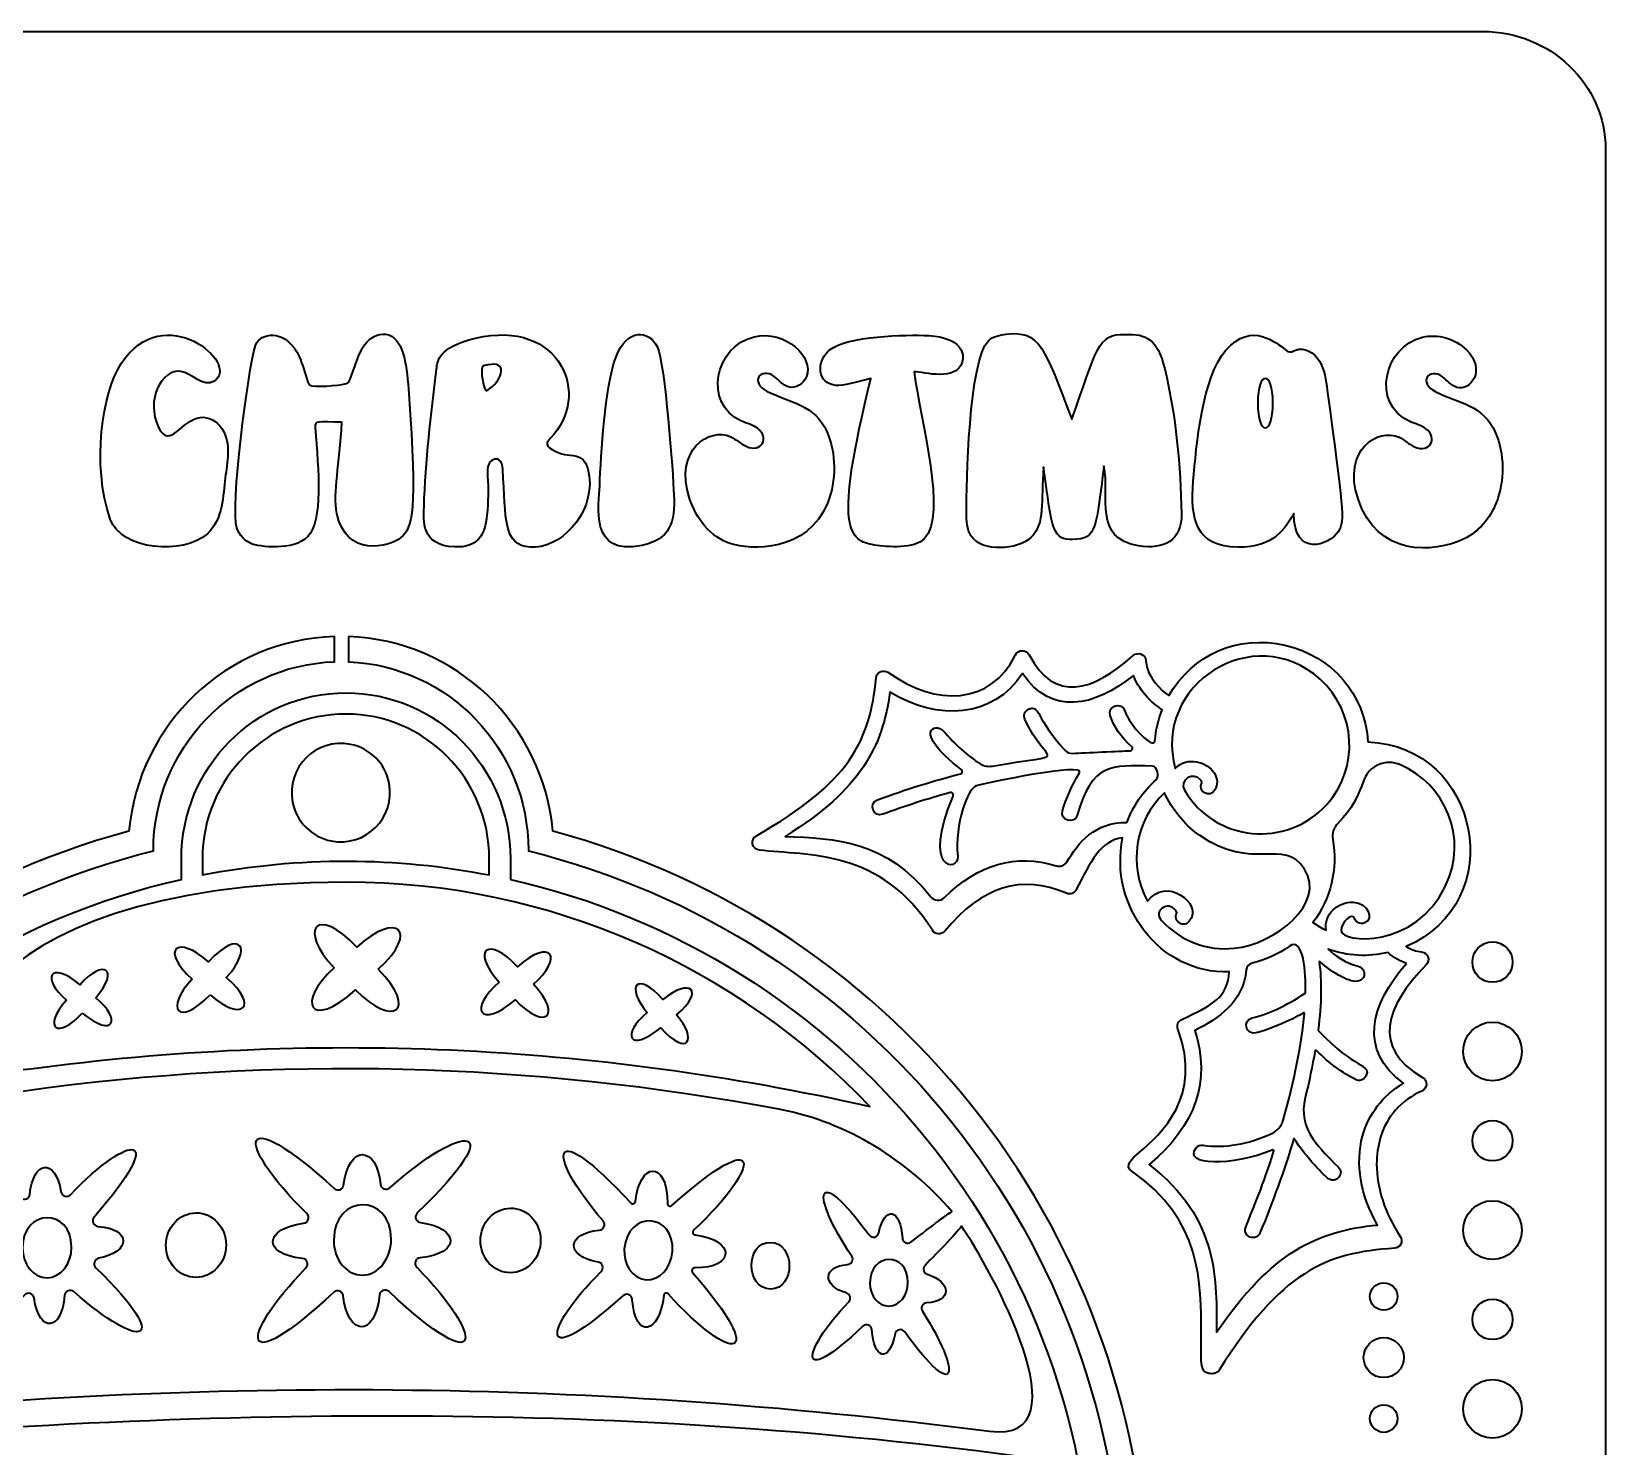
# Model space of a CAD drawing. Header units: inches. Extents: x 15.56 to 20.56, y -6.25 to -0.75.
# Drawn here: x 17.444 to 20.556, y -3.547 to -0.75 of the extents above; entities that cross this region are included whole.
import ezdxf

# ---------------------------------------------------------------- set-up
doc = ezdxf.new("R2010")
doc.units = ezdxf.units.IN
doc.header["$MEASUREMENT"] = 0
doc.layers.add('_U+0421_U+043B_U+043E_U+0439 1', color=7, linetype='Continuous')

# ---------------------------------------------------------------- blocks, each defined once
blk = doc.blocks.new('block 3')
at = {"layer": '_U+0421_U+043B_U+043E_U+0439 1', "color": 7, "lineweight": 35, "true_color": 0xffffff}
for points, knots in [([(18.3906, -2.4262), (18.3906, -2.4262), (18.3906, -2.385), (18.3906, -2.385), (18.3906, -2.2044), (18.2448, -2.0576), (18.0655, -2.0576), (17.886, -2.0576), (17.7402, -2.2044), (17.7402, -2.3857), (17.7402, -2.3857), (17.7402, -2.4262), (17.7402, -2.4262), (17.0656, -2.5786), (16.5645, -3.1943), (16.5907, -3.92), (16.6194, -4.7144), (17.2817, -5.3473), (18.0766, -5.3414), (18.8852, -5.3353), (19.541, -4.6757), (19.541, -3.8657), (19.541, -3.1637), (19.0484, -2.5747), (18.3906, -2.4262)], [0, 0, 0, 0, 1, 1, 1, 2, 2, 2, 3, 3, 3, 4, 4, 4, 5, 5, 5, 6, 6, 6, 7, 7, 7, 8, 8, 8, 8]), ([(17.7819, -2.385), (17.7819, -2.2275), (17.9091, -2.0993), (18.0655, -2.0993), (18.2217, -2.0993), (18.3489, -2.2275), (18.3489, -2.3857), (18.3489, -2.3857), (18.3489, -2.4175), (18.3489, -2.4175), (18.1664, -2.3818), (17.9738, -2.38), (17.7819, -2.4175), (17.7819, -2.4175), (17.7819, -2.385), (17.7819, -2.385)], [0, 0, 0, 0, 1, 1, 1, 2, 2, 2, 3, 3, 3, 4, 4, 4, 5, 5, 5, 5]), ([(18.0655, -2.4316), (18.4723, -2.4316), (18.8402, -2.6021), (19.1014, -2.8751), (18.5509, -2.751), (17.9949, -2.7262), (17.4423, -2.8008), (17.1998, -2.8336), (17.2959, -2.4316), (18.0655, -2.4316)], [0, 0, 0, 0, 1, 1, 1, 2, 2, 2, 3, 3, 3, 3]), ([(16.8834, -3.1301), (16.8834, -3.1301), (16.9276, -3.1718), (16.9276, -3.1718), (16.9312, -3.1753), (16.9328, -3.1803), (16.9319, -3.1851), (16.9309, -3.1901), (16.9274, -3.1941), (16.9228, -3.196), (16.8866, -3.21), (16.8882, -3.2405), (16.9257, -3.2448), (16.9303, -3.2454), (16.9345, -3.2483), (16.9364, -3.2525), (16.9385, -3.2568), (16.9381, -3.2618), (16.9356, -3.2657), (16.8687, -3.3714), (16.8721, -3.4361), (16.9744, -3.2936), (16.976, -3.2911), (16.9792, -3.29), (16.9821, -3.2907), (16.9852, -3.2912), (16.9876, -3.2937), (16.9881, -3.2966), (16.998, -3.3501), (17.0285, -3.3541), (17.031, -3.296), (17.0313, -3.2919), (17.0338, -3.2883), (17.0376, -3.2868), (17.0413, -3.2853), (17.0456, -3.2861), (17.0485, -3.2889), (17.1696, -3.4029), (17.1601, -3.3353), (17.0748, -3.2451), (17.0721, -3.2423), (17.0712, -3.2383), (17.0721, -3.2347), (17.0731, -3.231), (17.076, -3.228), (17.0796, -3.2269), (17.1235, -3.2141), (17.1181, -3.1801), (17.077, -3.1762), (17.0731, -3.1758), (17.0698, -3.1735), (17.0681, -3.1698), (17.0664, -3.1662), (17.0667, -3.1622), (17.0689, -3.1589), (17.1677, -3.0153), (17.1144, -3.0207), (17.0371, -3.1208), (17.0345, -3.1241), (17.0303, -3.1257), (17.0262, -3.1248), (17.022, -3.124), (17.0187, -3.1208), (17.0177, -3.1166), (17.0067, -3.0725), (16.9787, -3.0714), (16.9756, -3.1226), (16.9753, -3.1269), (16.9726, -3.1307), (16.9687, -3.1322), (16.9646, -3.1337), (16.96, -3.1329), (16.957, -3.13), (16.9442, -3.1179), (16.9316, -3.1058), (16.9188, -3.0939), (17.0389, -2.9775), (17.2159, -2.8743), (17.4306, -2.8446), (17.928, -2.7754), (18.4281, -2.7878), (18.9246, -2.8812), (19.0544, -2.9057), (19.1796, -2.9832), (19.2632, -3.0829), (19.2581, -3.0854), (19.2095, -3.1222), (19.1825, -3.1433), (19.1794, -3.1457), (19.1752, -3.1462), (19.1716, -3.1446), (19.168, -3.1429), (19.1656, -3.1393), (19.1655, -3.1354), (19.1628, -3.0783), (19.1305, -3.0685), (19.1189, -3.125), (19.1181, -3.129), (19.1149, -3.1322), (19.1109, -3.1332), (19.1067, -3.134), (19.1026, -3.1325), (19.1001, -3.1291), (18.9921, -2.9832), (18.9817, -3.0462), (19.0656, -3.1711), (19.0677, -3.1743), (19.068, -3.1783), (19.0663, -3.1816), (19.0645, -3.1851), (19.0612, -3.1873), (19.0574, -3.1876), (19.008, -3.1904), (19.0062, -3.2301), (19.0548, -3.2437), (19.0582, -3.2447), (19.061, -3.2476), (19.0621, -3.2512), (19.0631, -3.2547), (19.0621, -3.2586), (19.0595, -3.2612), (18.9645, -3.3614), (18.9544, -3.4358), (19.0874, -3.3096), (19.0905, -3.3066), (19.0949, -3.3058), (19.0987, -3.3073), (19.1026, -3.3089), (19.1052, -3.3125), (19.1053, -3.3166), (19.1084, -3.3747), (19.1395, -3.3835), (19.151, -3.3247), (19.1519, -3.3205), (19.155, -3.3173), (19.1592, -3.3164), (19.1634, -3.3155), (19.1677, -3.3172), (19.1701, -3.3205), (19.2774, -3.4691), (19.2826, -3.3997), (19.2051, -3.2797), (19.203, -3.2765), (19.2028, -3.2725), (19.2045, -3.269), (19.2063, -3.2657), (19.2098, -3.2635), (19.2135, -3.2633), (19.2642, -3.2616), (19.2628, -3.2214), (19.2149, -3.2069), (19.2113, -3.2058), (19.2085, -3.203), (19.2077, -3.1994), (19.2067, -3.1958), (19.2077, -3.1919), (19.2103, -3.1893), (19.2341, -3.1651), (19.2798, -3.1179), (19.2824, -3.1119), (19.3381, -3.1919), (19.533, -3.5425), (19.338, -3.5172), (18.5285, -3.4119), (17.7102, -3.4075), (16.8999, -3.5039), (16.6878, -3.529), (16.7094, -3.3207), (16.8834, -3.1301)], [0, 0, 0, 0, 1, 1, 1, 2, 2, 2, 3, 3, 3, 4, 4, 4, 5, 5, 5, 6, 6, 6, 7, 7, 7, 8, 8, 8, 9, 9, 9, 10, 10, 10, 11, 11, 11, 12, 12, 12, 13, 13, 13, 14, 14, 14, 15, 15, 15, 16, 16, 16, 17, 17, 17, 18, 18, 18, 19, 19, 19, 20, 20, 20, 21, 21, 21, 22, 22, 22, 23, 23, 23, 24, 24, 24, 25, 25, 25, 26, 26, 26, 27, 27, 27, 28, 28, 28, 29, 29, 29, 30, 30, 30, 31, 31, 31, 32, 32, 32, 33, 33, 33, 34, 34, 34, 35, 35, 35, 36, 36, 36, 37, 37, 37, 38, 38, 38, 39, 39, 39, 40, 40, 40, 41, 41, 41, 42, 42, 42, 43, 43, 43, 44, 44, 44, 45, 45, 45, 46, 46, 46, 47, 47, 47, 48, 48, 48, 49, 49, 49, 50, 50, 50, 51, 51, 51, 52, 52, 52, 53, 53, 53, 54, 54, 54, 55, 55, 55, 56, 56, 56, 56]), ([(19.1766, -3.223), (19.1766, -3.2486), (19.1598, -3.2696), (19.1391, -3.2697), (19.1182, -3.27), (19.1014, -3.2496), (19.1014, -3.2241), (19.1014, -3.1632), (19.1766, -3.1616), (19.1766, -3.223)], [0, 0, 0, 0, 1, 1, 1, 2, 2, 2, 3, 3, 3, 3]), ([(16.8394, -3.5532), (17.6902, -3.4732), (18.5448, -3.4525), (19.3916, -3.5664), (19.5444, -3.5869), (19.5509, -4.1508), (19.3842, -4.1698), (18.5414, -4.2662), (17.6898, -4.2578), (16.8449, -4.1808), (16.5637, -4.1553), (16.5896, -3.5765), (16.8394, -3.5532)], [0, 0, 0, 0, 1, 1, 1, 2, 2, 2, 3, 3, 3, 4, 4, 4, 4])]:
    blk.add_open_spline(points, degree=3, knots=knots, dxfattribs=at)
blk = doc.blocks.new('block 4')
at = {"layer": '_U+0421_U+043B_U+043E_U+0439 1', "color": 7, "lineweight": 35, "true_color": 0xffffff}
for points in [[(18.1296, -2.6039), (18.2095, -2.6854), (18.1594, -2.7211), (18.0846, -2.6448), (17.9939, -2.726), (17.9659, -2.6693), (18.0423, -2.601), (17.9702, -2.5253), (18.0064, -2.4751), (18.0874, -2.5601), (18.1657, -2.488), (18.2128, -2.5272), (18.1296, -2.6039)], [(17.7969, -2.6544), (17.7339, -2.7205), (17.7066, -2.681), (17.7616, -2.6233), (17.6959, -2.5646), (17.733, -2.5346), (17.7938, -2.589), (17.8559, -2.5218), (17.8837, -2.5611), (17.8291, -2.6201), (17.8962, -2.6783), (17.8602, -2.7096), (17.7969, -2.6544)], [(18.4362, -2.6336), (18.4963, -2.6985), (18.4566, -2.725), (18.4005, -2.6643), (18.3298, -2.724), (18.3067, -2.6818), (18.3687, -2.6294), (18.3092, -2.5633), (18.3495, -2.5378), (18.4044, -2.5989), (18.4728, -2.5393), (18.4963, -2.5812), (18.4362, -2.6336)], [(17.5444, -2.6905), (17.498, -2.7426), (17.4624, -2.7219), (17.5132, -2.6648), (17.4623, -2.6221), (17.4799, -2.5844), (17.5399, -2.6347), (17.5852, -2.5823), (17.6209, -2.6025), (17.5709, -2.6603), (17.6231, -2.7028), (17.6077, -2.7421), (17.5444, -2.6905)], [(18.7189, -2.694), (18.7625, -2.7429), (18.7409, -2.7791), (18.6878, -2.7197), (18.6245, -2.7712), (18.6091, -2.7319), (18.6613, -2.6894), (18.6167, -2.638), (18.641, -2.6046), (18.6923, -2.6639), (18.745, -2.6197), (18.777, -2.6454), (18.7189, -2.694)]]:
    blk.add_open_spline(points, degree=3, knots=[0, 0, 0, 0, 1, 1, 1, 2, 2, 2, 3, 3, 3, 4, 4, 4, 4], dxfattribs=at)
blk = doc.blocks.new('block 5')
at = {"layer": '_U+0421_U+043B_U+043E_U+0439 1', "color": 7, "lineweight": 35, "true_color": 0xffffff}
for points, knots in [([(20.0056, -1.4589), (20.003, -1.439), (20.0002, -1.4183), (19.9899, -1.4015), (19.9798, -1.3847), (19.9601, -1.3732), (19.9427, -1.3801), (19.9335, -1.3839), (19.932, -1.3858), (19.9226, -1.379), (19.9055, -1.3666), (19.8564, -1.3212), (19.8051, -1.3803), (19.758, -1.4343), (19.7467, -1.5673), (19.7405, -1.6391), (19.7341, -1.7135), (19.7457, -1.7689), (19.8291, -1.7697), (19.9009, -1.7704), (19.9221, -1.7318), (19.9396, -1.703), (19.9394, -1.7915), (20.0096, -1.766), (20.027, -1.7389), (20.0416, -1.7161), (20.0362, -1.6929), (20.0056, -1.4589)], [0, 0, 0, 0, 1, 1, 1, 2, 2, 2, 3, 3, 3, 4, 4, 4, 5, 5, 5, 6, 6, 6, 7, 7, 7, 8, 8, 8, 9, 9, 9, 9]), ([(19.8682, -1.4847), (19.8682, -1.4194), (19.8981, -1.4194), (19.8981, -1.4847), (19.8981, -1.55), (19.8682, -1.5498), (19.8682, -1.4847)], [0, 0, 0, 0, 1, 1, 1, 2, 2, 2, 2])]:
    blk.add_open_spline(points, degree=3, knots=knots, dxfattribs=at)
blk = doc.blocks.new('block 6')
at = {"layer": '_U+0421_U+043B_U+043E_U+0439 1', "color": 7, "lineweight": 35, "true_color": 0xffffff}
for points, knots in [([(18.5467, -1.6289), (18.5417, -1.5851), (18.5169, -1.5882), (18.503, -1.5872), (18.4905, -1.5862), (18.4645, -1.5758), (18.4632, -1.5657), (18.4627, -1.5614), (18.4662, -1.5576), (18.4694, -1.5546), (18.5528, -1.47), (18.4898, -1.3164), (18.3217, -1.3564), (18.2464, -1.3743), (18.2466, -1.4021), (18.2448, -1.4173), (18.2338, -1.5076), (18.2228, -1.5993), (18.2199, -1.6905), (18.2191, -1.715), (18.2131, -1.7666), (18.2802, -1.769), (18.3244, -1.7707), (18.3402, -1.7475), (18.3444, -1.7062), (18.347, -1.6805), (18.3474, -1.6547), (18.3456, -1.6289), (18.3452, -1.6208), (18.3445, -1.6123), (18.348, -1.6051), (18.3514, -1.5979), (18.3607, -1.5928), (18.3678, -1.5968), (18.3738, -1.6004), (18.3751, -1.6086), (18.3755, -1.6157), (18.3821, -1.7148), (18.3753, -1.7654), (18.4302, -1.7696), (18.4866, -1.7739), (18.5555, -1.7071), (18.5467, -1.6289)], [0, 0, 0, 0, 1, 1, 1, 2, 2, 2, 3, 3, 3, 4, 4, 4, 5, 5, 5, 6, 6, 6, 7, 7, 7, 8, 8, 8, 9, 9, 9, 10, 10, 10, 11, 11, 11, 12, 12, 12, 13, 13, 13, 14, 14, 14, 14]), ([(18.3419, -1.4605), (18.3328, -1.4404), (18.3331, -1.4155), (18.3353, -1.4125), (18.3375, -1.4093), (18.3542, -1.4079), (18.3582, -1.408), (18.3875, -1.4086), (18.3666, -1.4498), (18.3419, -1.4605)], [0, 0, 0, 0, 1, 1, 1, 2, 2, 2, 3, 3, 3, 3])]:
    blk.add_open_spline(points, degree=3, knots=knots, dxfattribs=at)
blk = doc.blocks.new('block 12')
at = {"layer": '_U+0421_U+043B_U+043E_U+0439 1', "color": 7, "lineweight": 35, "true_color": 0xffffff}
for points, knots in [([(19.9912, -2.0304), (20.0631, -2.095), (20.0691, -2.2061), (20.0045, -2.2779), (19.9256, -2.3658), (19.7831, -2.3521), (19.7232, -2.2497), (19.7125, -2.2314), (19.7395, -2.2104), (19.7559, -2.2308), (19.7567, -2.2318), (19.758, -2.2337), (19.7573, -2.235), (19.7477, -2.2525), (19.7739, -2.2668), (19.7835, -2.2494), (19.7894, -2.2389), (19.7889, -2.2271), (19.7824, -2.2165), (19.7682, -2.1935), (19.7282, -2.1818), (19.7051, -2.2069), (19.6587, -2.0425), (19.8598, -1.9123), (19.9912, -2.0304)], [0, 0, 0, 0, 1, 1, 1, 2, 2, 2, 3, 3, 3, 4, 4, 4, 5, 5, 5, 6, 6, 6, 7, 7, 7, 8, 8, 8, 8]), ([(20.086, -2.1544), (20.0799, -2.0596), (20.0159, -1.985), (19.9217, -1.9633), (19.8287, -1.9421), (19.7394, -1.9811), (19.6924, -2.063), (19.6777, -2.0526), (19.6494, -2.028), (19.647, -1.994), (19.6462, -1.9812), (19.631, -1.9754), (19.6217, -1.9837), (19.5416, -2.0557), (19.4656, -2.0773), (19.4162, -1.9823), (19.4105, -1.9712), (19.3944, -1.9714), (19.3889, -1.9826), (19.341, -2.081), (19.2316, -2.0857), (19.1371, -2.0165), (19.1321, -2.0139), (19.127, -2.0135), (19.1227, -2.0154), (19.1177, -2.0176), (19.1142, -2.0223), (19.1137, -2.0278), (19.1012, -2.1529), (19.061, -2.2355), (18.8769, -2.3398), (18.8641, -2.3471), (18.8678, -2.3664), (18.8824, -2.3682), (18.9798, -2.3803), (19.1224, -2.3648), (19.2248, -2.5268), (19.2303, -2.5354), (19.2427, -2.5364), (19.2495, -2.5283), (19.3224, -2.44), (19.4012, -2.4155), (19.4899, -2.4536), (19.4973, -2.4566), (19.5057, -2.4536), (19.5094, -2.4465), (19.5371, -2.3923), (19.5578, -2.3483), (19.6009, -2.3443), (19.5734, -2.4786), (19.6744, -2.6137), (19.8116, -2.6089), (19.8092, -2.6587), (19.7787, -2.675), (19.718, -2.703), (19.7107, -2.7065), (19.7073, -2.7148), (19.7102, -2.7223), (19.761, -2.8562), (19.6752, -2.9303), (19.6338, -2.9658), (19.6192, -2.9785), (19.6031, -2.9925), (19.6194, -3.003), (19.7571, -3.098), (19.7566, -3.2244), (19.756, -3.3257), (19.7559, -3.3914), (19.7548, -3.3987), (19.7714, -3.4028), (19.7785, -3.4044), (19.7877, -3.4032), (19.792, -3.3965), (19.9123, -3.2029), (20.003, -3.1635), (20.1382, -3.1555), (20.15, -3.1548), (20.1566, -3.1416), (20.1499, -3.1319), (20.1194, -3.0866), (20.1031, -3.0361), (20.1031, -2.9891), (20.1031, -2.9715), (20.1055, -2.9543), (20.1102, -2.938), (20.1227, -2.8951), (20.151, -2.8629), (20.1923, -2.8448), (20.2028, -2.8403), (20.2056, -2.8248), (20.1938, -2.8176), (20.0927, -2.7596), (20.1205, -2.678), (20.201, -2.5953), (20.2099, -2.5862), (20.2045, -2.5708), (20.1919, -2.5696), (20.1814, -2.5683), (20.1713, -2.5648), (20.1613, -2.5591), (20.3671, -2.4704), (20.3082, -2.1632), (20.086, -2.1544)], [0, 0, 0, 0, 1, 1, 1, 2, 2, 2, 3, 3, 3, 4, 4, 4, 5, 5, 5, 6, 6, 6, 7, 7, 7, 8, 8, 8, 9, 9, 9, 10, 10, 10, 11, 11, 11, 12, 12, 12, 13, 13, 13, 14, 14, 14, 15, 15, 15, 16, 16, 16, 17, 17, 17, 18, 18, 18, 19, 19, 19, 20, 20, 20, 21, 21, 21, 22, 22, 22, 23, 23, 23, 24, 24, 24, 25, 25, 25, 26, 26, 26, 27, 27, 27, 28, 28, 28, 29, 29, 29, 30, 30, 30, 31, 31, 31, 32, 32, 32, 33, 33, 33, 34, 34, 34, 34]), ([(19.4909, -2.3914), (19.4867, -2.3986), (19.478, -2.4018), (19.4696, -2.3993), (19.3901, -2.375), (19.3157, -2.3962), (19.2487, -2.4623), (19.2409, -2.47), (19.2282, -2.4686), (19.2217, -2.4604), (19.1348, -2.3497), (19.0324, -2.3448), (18.9341, -2.3412), (19.0848, -2.2468), (19.126, -2.1636), (19.141, -2.056), (19.2353, -2.1143), (19.3444, -2.1073), (19.403, -2.0194), (19.4602, -2.103), (19.5437, -2.086), (19.6224, -2.023), (19.6352, -2.058), (19.6649, -2.0812), (19.6791, -2.0908), (19.6713, -2.1104), (19.6666, -2.131), (19.6649, -2.1522), (19.6635, -2.1716), (19.6149, -2.1225), (19.6052, -2.0929), (19.5988, -2.0737), (19.5699, -2.0835), (19.5763, -2.1025), (19.5834, -2.124), (19.598, -2.1453), (19.6187, -2.1637), (19.622, -2.1665), (19.6202, -2.1718), (19.6159, -2.1719), (19.5956, -2.1723), (19.5266, -2.176), (19.5021, -2.1772), (19.4966, -2.1775), (19.491, -2.1753), (19.4873, -2.1712), (19.4284, -2.1079), (19.4381, -2.0796), (19.4152, -2.0898), (19.4076, -2.0933), (19.4042, -2.1023), (19.4077, -2.11), (19.451, -2.2057), (19.5055, -2.1732), (19.3437, -2.2022), (19.3352, -2.2037), (19.3264, -2.2023), (19.3192, -2.1978), (19.2944, -2.1818), (19.2701, -2.16), (19.2464, -2.1323), (19.2323, -2.116), (19.1814, -2.1319), (19.2821, -2.2089), (19.2855, -2.2114), (19.2845, -2.2166), (19.2805, -2.2176), (19.2253, -2.2316), (19.1717, -2.2485), (19.1164, -2.2689), (19.0971, -2.2761), (19.1085, -2.3044), (19.127, -2.2975), (19.1709, -2.2812), (19.2157, -2.2668), (19.2601, -2.2546), (19.2627, -2.2539), (19.2642, -2.2554), (19.2648, -2.256), (19.2653, -2.2565), (19.2669, -2.2586), (19.2657, -2.2614), (19.2028, -2.4119), (19.2773, -2.4125), (19.2749, -2.3807), (19.2687, -2.3172), (19.2945, -2.2466), (19.3113, -2.2414), (19.3276, -2.2364), (19.5299, -2.1933), (19.5157, -2.2158), (19.5002, -2.2414), (19.4891, -2.2658), (19.482, -2.2905), (19.4764, -2.3103), (19.5059, -2.3179), (19.5113, -2.299), (19.5407, -2.1962), (19.5778, -2.2007), (19.6595, -2.2021), (19.6701, -2.2023), (19.6732, -2.2237), (19.6678, -2.2286), (19.6412, -2.2522), (19.6216, -2.2807), (19.6095, -2.3137), (19.5457, -2.3126), (19.5127, -2.3544), (19.4909, -2.3914)], [0, 0, 0, 0, 1, 1, 1, 2, 2, 2, 3, 3, 3, 4, 4, 4, 5, 5, 5, 6, 6, 6, 7, 7, 7, 8, 8, 8, 9, 9, 9, 10, 10, 10, 11, 11, 11, 12, 12, 12, 13, 13, 13, 14, 14, 14, 15, 15, 15, 16, 16, 16, 17, 17, 17, 18, 18, 18, 19, 19, 19, 20, 20, 20, 21, 21, 21, 22, 22, 22, 23, 23, 23, 24, 24, 24, 25, 25, 25, 26, 26, 26, 27, 27, 27, 28, 28, 28, 29, 29, 29, 30, 30, 30, 31, 31, 31, 32, 32, 32, 33, 33, 33, 34, 34, 34, 35, 35, 35, 36, 36, 36, 36]), ([(20.0328, -2.5273), (20.0326, -2.5123), (20.0545, -2.4901), (20.0594, -2.5033), (20.0623, -2.5112), (20.071, -2.5153), (20.0789, -2.5123), (20.0987, -2.5051), (20.0869, -2.4725), (20.0564, -2.4712), (20.0273, -2.47), (19.9984, -2.495), (20.003, -2.5264), (19.9939, -2.5222), (19.9852, -2.5172), (19.977, -2.5115), (20.0124, -2.4648), (20.0267, -2.4054), (20.0163, -2.3473), (20.0142, -2.3358), (20.018, -2.324), (20.0262, -2.3158), (20.0859, -2.2558), (20.0648, -2.2186), (20.106, -2.1998), (20.12, -2.1936), (20.1362, -2.1935), (20.1502, -2.1996), (20.2369, -2.2378), (20.2862, -2.3416), (20.2388, -2.4405), (20.1798, -2.5637), (20.0331, -2.553), (20.0328, -2.5273)], [0, 0, 0, 0, 1, 1, 1, 2, 2, 2, 3, 3, 3, 4, 4, 4, 5, 5, 5, 6, 6, 6, 7, 7, 7, 8, 8, 8, 9, 9, 9, 10, 10, 10, 11, 11, 11, 11]), ([(19.6778, -2.5073), (19.6606, -2.4889), (19.6895, -2.4668), (19.7064, -2.4879), (19.7073, -2.489), (19.7087, -2.491), (19.7078, -2.4923), (19.7039, -2.4996), (19.7066, -2.5089), (19.7138, -2.5129), (19.7203, -2.5165), (19.7278, -2.515), (19.7328, -2.509), (19.7621, -2.4739), (19.6852, -2.4189), (19.6502, -2.4693), (19.6116, -2.3985), (19.6251, -2.3111), (19.6837, -2.255), (19.6987, -2.2882), (19.7214, -2.3162), (19.7527, -2.3389), (19.8582, -2.414), (19.9189, -2.3411), (19.9606, -2.4062), (20.0039, -2.4739), (19.9023, -2.5541), (19.8217, -2.5623), (19.7673, -2.568), (19.7162, -2.5485), (19.6778, -2.5073)], [0, 0, 0, 0, 1, 1, 1, 2, 2, 2, 3, 3, 3, 4, 4, 4, 5, 5, 5, 6, 6, 6, 7, 7, 7, 8, 8, 8, 9, 9, 9, 10, 10, 10, 10]), ([(20.1623, -2.5923), (20.0892, -2.6753), (20.0677, -2.7643), (20.1559, -2.8293), (20.1151, -2.8537), (20.0873, -2.8896), (20.0753, -2.9336), (20.0605, -2.988), (20.071, -3.0503), (20.1049, -3.1096), (19.9874, -3.1207), (19.8956, -3.1615), (19.7867, -3.3216), (19.7866, -3.2228), (19.7935, -3.0965), (19.6532, -2.99), (19.7456, -2.9132), (19.7759, -2.824), (19.7434, -2.7248), (19.791, -2.7015), (19.8391, -2.6687), (19.8455, -2.6053), (19.8462, -2.5986), (19.8507, -2.5933), (19.857, -2.5918), (19.8837, -2.5854), (19.9084, -2.5743), (19.9305, -2.5586), (19.9595, -2.5379), (19.9631, -2.6137), (19.9625, -2.6494), (19.9625, -2.6501), (19.9621, -2.6508), (19.9616, -2.6512), (19.9248, -2.676), (19.8905, -2.6919), (19.8569, -2.7001), (19.837, -2.7048), (19.8448, -2.7344), (19.8641, -2.7297), (19.911, -2.7183), (19.9596, -2.6897), (19.9596, -2.6897), (19.9599, -2.69), (19.9602, -2.6904), (19.9603, -2.6912), (19.9551, -2.7511), (19.9405, -2.8241), (19.9182, -2.9025), (19.9149, -2.9141), (19.9067, -2.9237), (19.8957, -2.9286), (19.8476, -2.9501), (19.8032, -2.9578), (19.7603, -2.9518), (19.7548, -2.951), (19.7496, -2.9529), (19.7464, -2.9572), (19.7188, -2.9925), (19.8164, -2.9944), (19.8977, -2.9608), (19.8984, -2.9605), (19.8989, -2.9607), (19.8994, -2.9612), (19.8998, -2.9615), (19.9002, -2.9621), (19.8999, -2.963), (19.8771, -3.0343), (19.8609, -3.0728), (19.8523, -3.0936), (19.8425, -3.1166), (19.8392, -3.1244), (19.8495, -3.1316), (19.8574, -3.1373), (19.8687, -3.1341), (19.8724, -3.1251), (19.8977, -3.0648), (19.9207, -3.0005), (19.9396, -2.9382), (19.9649, -2.9776), (19.9996, -3.0122), (20.0078, -3.018), (20.0232, -3.029), (20.0409, -3.0073), (20.027, -2.9944), (20.0078, -2.9765), (19.9912, -2.9582), (19.9777, -2.9398), (19.9603, -2.9166), (19.9545, -2.8869), (19.9617, -2.8583), (19.9698, -2.826), (19.9763, -2.7947), (19.9813, -2.7655), (19.9814, -2.7647), (19.982, -2.7644), (19.9824, -2.7643), (19.983, -2.764), (19.9835, -2.7641), (19.9839, -2.7646), (20.0105, -2.7904), (20.0357, -2.809), (20.0612, -2.8219), (20.0689, -2.8258), (20.0777, -2.8228), (20.0816, -2.8151), (20.0939, -2.7908), (20.0612, -2.8036), (19.988, -2.7254), (19.9877, -2.725), (19.9876, -2.7244), (19.9876, -2.7239), (19.9942, -2.671), (19.9948, -2.6257), (19.9894, -2.5894), (19.9894, -2.5894), (19.9909, -2.5887), (19.9909, -2.5887), (20.0164, -2.6118), (20.0513, -2.6323), (20.0684, -2.6269), (20.0735, -2.6254), (20.077, -2.6215), (20.0782, -2.6162), (20.0801, -2.608), (20.0749, -2.5998), (20.0667, -2.598), (20.0416, -2.5923), (20.0207, -2.576), (20.007, -2.5643), (20.0452, -2.5779), (20.0864, -2.5801), (20.1256, -2.5707), (20.1374, -2.581), (20.1499, -2.5886), (20.1623, -2.5923)], [0, 0, 0, 0, 1, 1, 1, 2, 2, 2, 3, 3, 3, 4, 4, 4, 5, 5, 5, 6, 6, 6, 7, 7, 7, 8, 8, 8, 9, 9, 9, 10, 10, 10, 11, 11, 11, 12, 12, 12, 13, 13, 13, 14, 14, 14, 15, 15, 15, 16, 16, 16, 17, 17, 17, 18, 18, 18, 19, 19, 19, 20, 20, 20, 21, 21, 21, 22, 22, 22, 23, 23, 23, 24, 24, 24, 25, 25, 25, 26, 26, 26, 27, 27, 27, 28, 28, 28, 29, 29, 29, 30, 30, 30, 31, 31, 31, 32, 32, 32, 33, 33, 33, 34, 34, 34, 35, 35, 35, 36, 36, 36, 37, 37, 37, 38, 38, 38, 39, 39, 39, 40, 40, 40, 41, 41, 41, 42, 42, 42, 43, 43, 43, 44, 44, 44, 45, 45, 45, 45])]:
    blk.add_open_spline(points, degree=3, knots=knots, dxfattribs=at)
blk = doc.blocks.new('block 15')
at = {"layer": '_U+0421_U+043B_U+043E_U+0439 1', "color": 7, "lineweight": 35, "true_color": 0xffffff}
for points, knots in [([(17.5712, -3.194), (17.5682, -3.1911), (17.5671, -3.1868), (17.5682, -3.1828), (17.5695, -3.1789), (17.5728, -3.1758), (17.5769, -3.1751), (17.6403, -3.1632), (17.6431, -3.1173), (17.5753, -3.1122), (17.5712, -3.1118), (17.5676, -3.1091), (17.5659, -3.1053), (17.5644, -3.1014), (17.565, -3.0969), (17.5678, -3.0937), (17.7171, -2.9235), (17.6407, -2.9244), (17.521, -3.0496), (17.5181, -3.0526), (17.5138, -3.0537), (17.5098, -3.0525), (17.5057, -3.0512), (17.5027, -3.0478), (17.5021, -3.0436), (17.4912, -2.9746), (17.4467, -2.983), (17.4407, -3.0486), (17.4403, -3.0528), (17.4377, -3.0564), (17.4338, -3.0579), (17.4299, -3.0594), (17.4256, -3.0587), (17.4224, -3.056), (17.2916, -2.9428), (17.2131, -2.9476), (17.3798, -3.1046), (17.3828, -3.1075), (17.3841, -3.1118), (17.3828, -3.1157), (17.3817, -3.1197), (17.3784, -3.1228), (17.3744, -3.1236), (17.3094, -3.1364), (17.3085, -3.1822), (17.3752, -3.1866), (17.3794, -3.1869), (17.383, -3.1894), (17.3846, -3.1933), (17.3862, -3.1971), (17.3856, -3.2015), (17.383, -3.2047), (17.2769, -3.3329), (17.278, -3.4146), (17.4299, -3.248), (17.4328, -3.2448), (17.4373, -3.2436), (17.4413, -3.2448), (17.4453, -3.2461), (17.4484, -3.2496), (17.4491, -3.2537), (17.46, -3.3264), (17.5038, -3.318), (17.5095, -3.2489), (17.5099, -3.2447), (17.5125, -3.2411), (17.5164, -3.2394), (17.5203, -3.2379), (17.5248, -3.2387), (17.528, -3.2415), (17.6596, -3.3585), (17.7292, -3.3478), (17.5712, -3.194)], [0, 0, 0, 0, 1, 1, 1, 2, 2, 2, 3, 3, 3, 4, 4, 4, 5, 5, 5, 6, 6, 6, 7, 7, 7, 8, 8, 8, 9, 9, 9, 10, 10, 10, 11, 11, 11, 12, 12, 12, 13, 13, 13, 14, 14, 14, 15, 15, 15, 16, 16, 16, 17, 17, 17, 18, 18, 18, 19, 19, 19, 20, 20, 20, 21, 21, 21, 22, 22, 22, 23, 23, 23, 24, 24, 24, 24]), ([(17.4748, -3.2136), (17.448, -3.214), (17.4263, -3.1876), (17.4263, -3.1548), (17.4263, -3.0764), (17.5231, -3.0743), (17.5231, -3.1535), (17.5231, -3.1864), (17.5014, -3.2135), (17.4748, -3.2136)], [0, 0, 0, 0, 1, 1, 1, 2, 2, 2, 3, 3, 3, 3])]:
    blk.add_open_spline(points, degree=3, knots=knots, dxfattribs=at)
blk = doc.blocks.new('block 16')
at = {"layer": '_U+0421_U+043B_U+043E_U+0439 1', "color": 7, "lineweight": 35, "true_color": 0xffffff}
for points, knots in [([(18.7501, -3.1973), (18.7509, -3.1954), (18.7528, -3.1943), (18.7549, -3.1943), (18.8357, -3.1944), (18.8362, -3.139), (18.7559, -3.129), (18.7538, -3.1287), (18.7521, -3.1273), (18.7514, -3.1254), (18.7507, -3.1235), (18.7513, -3.1212), (18.7528, -3.1198), (18.8935, -2.9882), (18.8888, -2.9098), (18.7101, -3.071), (18.7085, -3.0723), (18.7063, -3.0728), (18.7044, -3.0718), (18.7024, -3.071), (18.7012, -3.0691), (18.7012, -3.0671), (18.7003, -2.978), (18.6457, -2.9861), (18.6378, -3.0628), (18.6375, -3.0648), (18.6362, -3.0665), (18.6342, -3.0672), (18.6321, -3.0679), (18.6301, -3.0673), (18.6285, -3.0658), (18.4688, -2.8916), (18.4562, -2.9644), (18.5738, -3.1012), (18.5766, -3.1044), (18.5773, -3.1089), (18.5757, -3.1128), (18.5741, -3.1165), (18.5706, -3.1193), (18.5664, -3.1196), (18.503, -3.1255), (18.4963, -3.1708), (18.5642, -3.1826), (18.5682, -3.1833), (18.5716, -3.1862), (18.5728, -3.1901), (18.5741, -3.1941), (18.5731, -3.1985), (18.5702, -3.2014), (18.4507, -3.3204), (18.4456, -3.401), (18.613, -3.2493), (18.6162, -3.2464), (18.6206, -3.2455), (18.6246, -3.2472), (18.6285, -3.2487), (18.6313, -3.2525), (18.6316, -3.2568), (18.6367, -3.3368), (18.6857, -3.3251), (18.6937, -3.2489), (18.6938, -3.2468), (18.6952, -3.245), (18.6973, -3.2444), (18.6992, -3.2437), (18.7014, -3.2443), (18.7028, -3.2458), (18.8292, -3.3854), (18.9053, -3.3818), (18.7509, -3.203), (18.7495, -3.2015), (18.7491, -3.1993), (18.7501, -3.1973)], [0, 0, 0, 0, 1, 1, 1, 2, 2, 2, 3, 3, 3, 4, 4, 4, 5, 5, 5, 6, 6, 6, 7, 7, 7, 8, 8, 8, 9, 9, 9, 10, 10, 10, 11, 11, 11, 12, 12, 12, 13, 13, 13, 14, 14, 14, 15, 15, 15, 16, 16, 16, 17, 17, 17, 18, 18, 18, 19, 19, 19, 20, 20, 20, 21, 21, 21, 22, 22, 22, 23, 23, 23, 24, 24, 24, 24]), ([(18.6592, -3.2176), (18.633, -3.216), (18.6135, -3.1887), (18.6159, -3.1566), (18.6216, -3.0797), (18.7166, -3.0846), (18.7109, -3.1621), (18.7085, -3.1944), (18.6855, -3.2193), (18.6592, -3.2176)], [0, 0, 0, 0, 1, 1, 1, 2, 2, 2, 3, 3, 3, 3])]:
    blk.add_open_spline(points, degree=3, knots=knots, dxfattribs=at)
blk = doc.blocks.new('block 17')
at = {"layer": '_U+0421_U+043B_U+043E_U+0439 1', "color": 7, "lineweight": 35, "true_color": 0xffffff}
for points, knots in [([(18.2031, -3.1814), (18.2045, -3.1773), (18.2081, -3.1746), (18.2124, -3.1741), (18.2966, -3.1657), (18.2876, -3.1141), (18.213, -3.1046), (18.2088, -3.1041), (18.2052, -3.1011), (18.2038, -3.0971), (18.2026, -3.093), (18.2037, -3.0886), (18.2067, -3.0855), (18.3946, -2.9043), (18.2999, -2.9043), (18.1524, -3.0361), (18.1494, -3.0389), (18.1449, -3.0397), (18.141, -3.0382), (18.1371, -3.0368), (18.1345, -3.0332), (18.1341, -3.029), (18.1257, -2.9498), (18.0703, -2.9511), (18.061, -3.0304), (18.0605, -3.0346), (18.0578, -3.038), (18.0538, -3.0396), (18.0499, -3.041), (18.0456, -3.0401), (18.0424, -3.0373), (17.8512, -2.8625), (17.8419, -2.9429), (17.9884, -3.0869), (17.9914, -3.09), (17.9926, -3.0944), (17.9912, -3.0985), (17.9898, -3.1025), (17.9863, -3.1054), (17.982, -3.106), (17.9032, -3.1158), (17.8991, -3.1678), (17.9796, -3.1755), (17.9839, -3.176), (17.9876, -3.1787), (17.9891, -3.1828), (17.9905, -3.1868), (17.9895, -3.1912), (17.9866, -3.1943), (17.8523, -3.3312), (17.852, -3.4196), (18.0414, -3.2423), (18.0446, -3.2394), (18.0491, -3.2386), (18.053, -3.24), (18.0569, -3.2415), (18.0596, -3.2451), (18.0602, -3.2493), (18.0688, -3.3289), (18.123, -3.3341), (18.1321, -3.248), (18.1326, -3.2439), (18.1353, -3.2403), (18.1392, -3.2389), (18.1432, -3.2373), (18.1477, -3.2383), (18.1507, -3.2411), (18.3431, -3.4211), (18.3406, -3.3305), (18.2056, -3.1929), (18.2026, -3.1898), (18.2016, -3.1854), (18.2031, -3.1814)], [0, 0, 0, 0, 1, 1, 1, 2, 2, 2, 3, 3, 3, 4, 4, 4, 5, 5, 5, 6, 6, 6, 7, 7, 7, 8, 8, 8, 9, 9, 9, 10, 10, 10, 11, 11, 11, 12, 12, 12, 13, 13, 13, 14, 14, 14, 15, 15, 15, 16, 16, 16, 17, 17, 17, 18, 18, 18, 19, 19, 19, 20, 20, 20, 21, 21, 21, 22, 22, 22, 23, 23, 23, 24, 24, 24, 24]), ([(18.0984, -3.2085), (18.0669, -3.2089), (18.0414, -3.1779), (18.0414, -3.1394), (18.0414, -3.0475), (18.155, -3.045), (18.155, -3.1378), (18.155, -3.1765), (18.1296, -3.2082), (18.0984, -3.2085)], [0, 0, 0, 0, 1, 1, 1, 2, 2, 2, 3, 3, 3, 3])]:
    blk.add_open_spline(points, degree=3, knots=knots, dxfattribs=at)

msp = doc.modelspace()

# ---------------------------------------------------------------- linework, layer by layer
at = {"layer": '_U+0421_U+043B_U+043E_U+0439 1', "color": 240, "lineweight": 35, "true_color": 0xed1c24}
for points, knots in [([(20.3128, -0.75), (20.3128, -0.75), (15.7983, -0.75), (15.7983, -0.75), (15.6642, -0.75), (15.5556, -0.8546), (15.5556, -0.9836), (15.5556, -0.9836), (15.5556, -6.0164), (15.5556, -6.0164), (15.5556, -6.1454), (15.6642, -6.25), (15.7983, -6.25), (15.7983, -6.25), (20.3128, -6.25), (20.3128, -6.25), (20.4469, -6.25), (20.5556, -6.1454), (20.5556, -6.0164), (20.5556, -6.0164), (20.5556, -0.9836), (20.5556, -0.9836), (20.5556, -0.8546), (20.4469, -0.75), (20.3128, -0.75)], [0, 0, 0, 0, 1, 1, 1, 2, 2, 2, 3, 3, 3, 4, 4, 4, 5, 5, 5, 6, 6, 6, 7, 7, 7, 8, 8, 8, 8]), ([(17.6367, -2.3307), (17.6559, -2.119), (17.8297, -1.9524), (18.0428, -1.946), (18.0428, -1.946), (18.0428, -1.996), (18.0428, -1.996), (17.844, -2.0028), (17.6849, -2.1671), (17.6849, -2.369), (17.6849, -2.3693), (17.6849, -2.3696), (17.6849, -2.3699), (17.0148, -2.5348), (16.5168, -3.1368), (16.5101, -3.8563), (16.5101, -3.8563), (16.4601, -3.8563), (16.4601, -3.8563), (16.4666, -3.1385), (16.9465, -2.5176), (17.6367, -2.3307)], [0, 0, 0, 0, 1, 1, 1, 2, 2, 2, 3, 3, 3, 4, 4, 4, 5, 5, 5, 6, 6, 6, 7, 7, 7, 7]), ([(18.0706, -1.9461), (18.2829, -1.9536), (18.4557, -2.1201), (18.4745, -2.3307), (19.165, -2.5178), (19.6451, -3.1392), (19.651, -3.8574), (19.651, -3.8574), (19.601, -3.8574), (19.601, -3.8574), (19.5949, -3.1374), (19.0967, -2.5349), (18.4262, -2.3699), (18.4262, -2.3696), (18.4262, -2.3693), (18.4262, -2.369), (18.4262, -2.1679), (18.2683, -2.0041), (18.0706, -1.9961), (18.0706, -1.9961), (18.0706, -1.9461), (18.0706, -1.9461)], [0, 0, 0, 0, 1, 1, 1, 2, 2, 2, 3, 3, 3, 4, 4, 4, 5, 5, 5, 6, 6, 6, 7, 7, 7, 7]), ([(18.0365, -2.3501), (17.9983, -2.3429), (17.9674, -2.312), (17.9601, -2.2737), (17.9472, -2.2052), (18.0061, -2.1463), (18.0746, -2.1593), (18.1129, -2.1665), (18.1437, -2.1974), (18.151, -2.2357), (18.164, -2.3042), (18.105, -2.3631), (18.0365, -2.3501)], [0, 0, 0, 0, 1, 1, 1, 2, 2, 2, 3, 3, 3, 4, 4, 4, 4])]:
    msp.add_open_spline(points, degree=3, knots=knots, dxfattribs=at)
at = {"layer": '_U+0421_U+043B_U+043E_U+0439 1', "color": 7, "lineweight": 35, "true_color": 0xffffff}
for points, knots in [([(17.8201, -1.5346), (17.8107, -1.5207), (17.7941, -1.511), (17.7776, -1.5129), (17.7407, -1.5172), (17.7171, -1.5778), (17.6951, -1.5326), (17.6689, -1.4794), (17.7014, -1.4169), (17.7391, -1.4219), (17.7602, -1.4247), (17.7835, -1.4553), (17.8051, -1.4411), (17.8587, -1.4065), (17.7055, -1.2778), (17.6214, -1.4061), (17.5835, -1.464), (17.5624, -1.6062), (17.5998, -1.7143), (17.621, -1.7754), (17.7445, -1.786), (17.7917, -1.7429), (17.8226, -1.7148), (17.8226, -1.6666), (17.827, -1.6325), (17.8305, -1.6039), (17.8401, -1.564), (17.8201, -1.5346)], [0, 0, 0, 0, 1, 1, 1, 2, 2, 2, 3, 3, 3, 4, 4, 4, 5, 5, 5, 6, 6, 6, 7, 7, 7, 8, 8, 8, 9, 9, 9, 9]), ([(18.7139, -1.6658), (18.7123, -1.6246), (18.696, -1.4043), (18.6813, -1.3739), (18.6645, -1.3391), (18.6213, -1.3361), (18.5995, -1.3933), (18.5771, -1.4526), (18.5695, -1.5869), (18.5673, -1.6482), (18.566, -1.685), (18.5452, -1.7889), (18.6512, -1.766), (18.7063, -1.754), (18.7162, -1.7207), (18.7139, -1.6658)], [0, 0, 0, 0, 1, 1, 1, 2, 2, 2, 3, 3, 3, 4, 4, 4, 5, 5, 5, 5]), ([(18.1899, -1.4661), (18.1862, -1.4154), (18.1814, -1.3608), (18.1502, -1.35), (18.1351, -1.3448), (18.1178, -1.3523), (18.107, -1.3641), (18.0942, -1.3783), (18.0892, -1.395), (18.0737, -1.4376), (18.0714, -1.4439), (18.0698, -1.4454), (18.0631, -1.4468), (18.0528, -1.4489), (18.001, -1.4551), (17.9934, -1.4485), (17.9917, -1.4472), (17.991, -1.4451), (17.9903, -1.4432), (17.9845, -1.4262), (17.9803, -1.4087), (17.973, -1.3925), (17.9485, -1.3398), (17.9038, -1.3441), (17.8891, -1.365), (17.8771, -1.3819), (17.8403, -1.6564), (17.8481, -1.7221), (17.8501, -1.7396), (17.8621, -1.7561), (17.8787, -1.7628), (17.8926, -1.7685), (17.9619, -1.778), (17.9901, -1.7485), (18.0205, -1.7166), (18.0116, -1.6193), (18.0048, -1.5328), (18.0037, -1.5189), (18.0094, -1.5215), (18.0577, -1.5226), (18.0534, -1.6071), (18.0395, -1.66), (18.0478, -1.7028), (18.065, -1.7903), (18.1514, -1.7696), (18.1744, -1.7504), (18.197, -1.7316), (18.2071, -1.699), (18.1899, -1.4661)], [0, 0, 0, 0, 1, 1, 1, 2, 2, 2, 3, 3, 3, 4, 4, 4, 5, 5, 5, 6, 6, 6, 7, 7, 7, 8, 8, 8, 9, 9, 9, 10, 10, 10, 11, 11, 11, 12, 12, 12, 13, 13, 13, 14, 14, 14, 15, 15, 15, 16, 16, 16, 16]), ([(19.0163, -1.541), (18.9928, -1.4882), (18.9452, -1.4841), (18.8985, -1.4614), (18.8621, -1.4436), (18.8857, -1.4125), (18.9121, -1.4319), (18.9216, -1.4389), (18.9291, -1.4493), (18.9403, -1.4526), (18.9548, -1.4568), (18.9701, -1.4462), (18.9759, -1.4322), (18.9912, -1.3941), (18.9351, -1.3389), (18.8723, -1.3536), (18.7964, -1.3714), (18.7695, -1.4854), (18.8476, -1.5203), (18.8581, -1.525), (18.8699, -1.5276), (18.8792, -1.5344), (18.9042, -1.5528), (18.8867, -1.584), (18.8566, -1.5701), (18.8457, -1.5651), (18.837, -1.5564), (18.8262, -1.5512), (18.7848, -1.5319), (18.7131, -1.576), (18.7449, -1.673), (18.7581, -1.7135), (18.7855, -1.7493), (18.827, -1.7629), (18.8638, -1.7748), (18.978, -1.7812), (19.0181, -1.6812), (19.0352, -1.6386), (19.0351, -1.5832), (19.0163, -1.541)], [0, 0, 0, 0, 1, 1, 1, 2, 2, 2, 3, 3, 3, 4, 4, 4, 5, 5, 5, 6, 6, 6, 7, 7, 7, 8, 8, 8, 9, 9, 9, 10, 10, 10, 11, 11, 11, 12, 12, 12, 13, 13, 13, 13]), ([(19.2181, -1.3512), (19.1709, -1.3486), (19.0571, -1.3522), (19.0217, -1.3794), (18.9988, -1.3969), (18.9939, -1.441), (19.0282, -1.4486), (19.0441, -1.4522), (19.0577, -1.4475), (19.1035, -1.4358), (19.0288, -1.7358), (19.0599, -1.7569), (19.1101, -1.7653), (19.1373, -1.7698), (19.1894, -1.7729), (19.2089, -1.7528), (19.2552, -1.7051), (19.2016, -1.5235), (19.1887, -1.4229), (19.2096, -1.4229), (19.2716, -1.4428), (19.2839, -1.4036), (19.2891, -1.3876), (19.2821, -1.3548), (19.2181, -1.3512)], [0, 0, 0, 0, 1, 1, 1, 2, 2, 2, 3, 3, 3, 4, 4, 4, 5, 5, 5, 6, 6, 6, 7, 7, 7, 8, 8, 8, 8]), ([(19.6841, -1.4168), (19.6695, -1.3572), (19.6474, -1.3478), (19.6071, -1.3489), (19.5502, -1.3457), (19.5488, -1.3823), (19.5006, -1.5166), (19.4457, -1.3744), (19.4381, -1.3405), (19.371, -1.3483), (19.3584, -1.3498), (19.3449, -1.3526), (19.3357, -1.3615), (19.2969, -1.3993), (19.292, -1.6466), (19.2921, -1.7015), (19.2921, -1.7175), (19.2927, -1.7344), (19.3016, -1.7476), (19.3235, -1.78), (19.3932, -1.7751), (19.4195, -1.7503), (19.4484, -1.7228), (19.4392, -1.6801), (19.4445, -1.6112), (19.4614, -1.7372), (19.4635, -1.7564), (19.5028, -1.754), (19.551, -1.7558), (19.5487, -1.7258), (19.5639, -1.6093), (19.5773, -1.6694), (19.541, -1.7519), (19.6326, -1.7668), (19.6828, -1.775), (19.7182, -1.756), (19.7173, -1.7035), (19.7156, -1.6094), (19.7063, -1.508), (19.6841, -1.4168)], [0, 0, 0, 0, 1, 1, 1, 2, 2, 2, 3, 3, 3, 4, 4, 4, 5, 5, 5, 6, 6, 6, 7, 7, 7, 8, 8, 8, 9, 9, 9, 10, 10, 10, 11, 11, 11, 12, 12, 12, 13, 13, 13, 13]), ([(20.3377, -1.5419), (20.3142, -1.489), (20.2664, -1.485), (20.2199, -1.4622), (20.1834, -1.4444), (20.207, -1.4133), (20.2334, -1.4328), (20.2428, -1.4397), (20.2503, -1.4503), (20.2617, -1.4535), (20.2884, -1.4612), (20.321, -1.4198), (20.2805, -1.3791), (20.2582, -1.3569), (20.2242, -1.3472), (20.1937, -1.3544), (20.1178, -1.3722), (20.0909, -1.4862), (20.1689, -1.5211), (20.1795, -1.5258), (20.1912, -1.5285), (20.2005, -1.5353), (20.2255, -1.5537), (20.2081, -1.5848), (20.1778, -1.571), (20.167, -1.5661), (20.1584, -1.5572), (20.1476, -1.5522), (20.1062, -1.5328), (20.0344, -1.5768), (20.0663, -1.6739), (20.1035, -1.7876), (20.2151, -1.7825), (20.2763, -1.7529), (20.3057, -1.7387), (20.3274, -1.7121), (20.3394, -1.6821), (20.3564, -1.6394), (20.3563, -1.584), (20.3377, -1.5419)], [0, 0, 0, 0, 1, 1, 1, 2, 2, 2, 3, 3, 3, 4, 4, 4, 5, 5, 5, 6, 6, 6, 7, 7, 7, 8, 8, 8, 9, 9, 9, 10, 10, 10, 11, 11, 11, 12, 12, 12, 13, 13, 13, 13]), ([(20.3321, -2.5498), (20.3102, -2.5498), (20.2923, -2.5676), (20.2923, -2.5897), (20.2923, -2.6116), (20.3102, -2.6296), (20.3321, -2.6296), (20.3542, -2.6296), (20.372, -2.6116), (20.372, -2.5897), (20.372, -2.5676), (20.3542, -2.5498), (20.3321, -2.5498)], [0, 0, 0, 0, 1, 1, 1, 2, 2, 2, 3, 3, 3, 4, 4, 4, 4]), ([(20.3321, -2.7082), (20.3001, -2.7082), (20.2741, -2.7341), (20.2741, -2.7662), (20.2741, -2.7985), (20.3001, -2.8244), (20.3321, -2.8244), (20.3642, -2.8244), (20.3903, -2.7985), (20.3903, -2.7662), (20.3903, -2.7341), (20.3642, -2.7082), (20.3321, -2.7082)], [0, 0, 0, 0, 1, 1, 1, 2, 2, 2, 3, 3, 3, 4, 4, 4, 4]), ([(20.3321, -2.903), (20.3102, -2.903), (20.2923, -2.921), (20.2923, -2.9429), (20.2923, -2.965), (20.3102, -2.9828), (20.3321, -2.9828), (20.3542, -2.9828), (20.372, -2.965), (20.372, -2.9429), (20.372, -2.921), (20.3542, -2.903), (20.3321, -2.903)], [0, 0, 0, 0, 1, 1, 1, 2, 2, 2, 3, 3, 3, 4, 4, 4, 4]), ([(18.3909, -3.0761), (18.3581, -3.0764), (18.3314, -3.1051), (18.3314, -3.1404), (18.3314, -3.1755), (18.3581, -3.204), (18.3909, -3.2039), (18.4238, -3.2037), (18.4505, -3.175), (18.4505, -3.1396), (18.4505, -3.1043), (18.4238, -3.0758), (18.3909, -3.0761)], [0, 0, 0, 0, 1, 1, 1, 2, 2, 2, 3, 3, 3, 4, 4, 4, 4]), ([(20.3321, -3.0614), (20.3001, -3.0614), (20.2741, -3.0875), (20.2741, -3.1196), (20.2741, -3.1516), (20.3001, -3.1776), (20.3321, -3.1776), (20.3642, -3.1776), (20.3903, -3.1516), (20.3903, -3.1196), (20.3903, -3.0875), (20.3642, -3.0614), (20.3321, -3.0614)], [0, 0, 0, 0, 1, 1, 1, 2, 2, 2, 3, 3, 3, 4, 4, 4, 4]), ([(17.7691, -3.0854), (17.7363, -3.0855), (17.7096, -3.1144), (17.7096, -3.1496), (17.7096, -3.1848), (17.7363, -3.2132), (17.7691, -3.213), (17.802, -3.2129), (17.8287, -3.1843), (17.8287, -3.1489), (17.8287, -3.1136), (17.802, -3.0851), (17.7691, -3.0854)], [0, 0, 0, 0, 1, 1, 1, 2, 2, 2, 3, 3, 3, 4, 4, 4, 4]), ([(18.9048, -3.1437), (18.8549, -3.1429), (18.855, -3.2357), (18.9048, -3.2361), (18.9545, -3.2366), (18.9544, -3.1446), (18.9048, -3.1437)], [0, 0, 0, 0, 1, 1, 1, 2, 2, 2, 2]), ([(20.1171, -3.2236), (20.102, -3.2236), (20.0899, -3.2358), (20.0899, -3.2508), (20.0899, -3.266), (20.102, -3.278), (20.1171, -3.278), (20.1321, -3.278), (20.1444, -3.266), (20.1444, -3.2508), (20.1444, -3.2358), (20.1321, -3.2236), (20.1171, -3.2236)], [0, 0, 0, 0, 1, 1, 1, 2, 2, 2, 3, 3, 3, 4, 4, 4, 4]), ([(20.3321, -3.2562), (20.3102, -3.2562), (20.2923, -3.2741), (20.2923, -3.2961), (20.2923, -3.3182), (20.3102, -3.3361), (20.3321, -3.3361), (20.3542, -3.3361), (20.372, -3.3182), (20.372, -3.2961), (20.372, -3.2741), (20.3542, -3.2562), (20.3321, -3.2562)], [0, 0, 0, 0, 1, 1, 1, 2, 2, 2, 3, 3, 3, 4, 4, 4, 4]), ([(20.1171, -3.3318), (20.0952, -3.3318), (20.0774, -3.3496), (20.0774, -3.3715), (20.0774, -3.3935), (20.0952, -3.4112), (20.1171, -3.4112), (20.1391, -3.4112), (20.1567, -3.3935), (20.1567, -3.3715), (20.1567, -3.3496), (20.1391, -3.3318), (20.1171, -3.3318)], [0, 0, 0, 0, 1, 1, 1, 2, 2, 2, 3, 3, 3, 4, 4, 4, 4]), ([(20.3321, -3.4147), (20.3001, -3.4147), (20.2741, -3.4407), (20.2741, -3.4728), (20.2741, -3.5048), (20.3001, -3.531), (20.3321, -3.531), (20.3642, -3.531), (20.3903, -3.5048), (20.3903, -3.4728), (20.3903, -3.4407), (20.3642, -3.4147), (20.3321, -3.4147)], [0, 0, 0, 0, 1, 1, 1, 2, 2, 2, 3, 3, 3, 4, 4, 4, 4]), ([(20.1171, -3.4648), (20.102, -3.4648), (20.0899, -3.4771), (20.0899, -3.4921), (20.0899, -3.5072), (20.102, -3.5193), (20.1171, -3.5193), (20.1321, -3.5193), (20.1444, -3.5072), (20.1444, -3.4921), (20.1444, -3.4771), (20.1321, -3.4648), (20.1171, -3.4648)], [0, 0, 0, 0, 1, 1, 1, 2, 2, 2, 3, 3, 3, 4, 4, 4, 4])]:
    msp.add_open_spline(points, degree=3, knots=knots, dxfattribs=at)

# ---------------------------------------------------------------- block references
at = {"layer": '_U+0421_U+043B_U+043E_U+0439 1'}
for name in ['block 6', 'block 5', 'block 12', 'block 3', 'block 4', 'block 17', 'block 16', 'block 15']:
    msp.add_blockref(name, (0, 0), dxfattribs=at)

doc.saveas('drawing.dxf')
